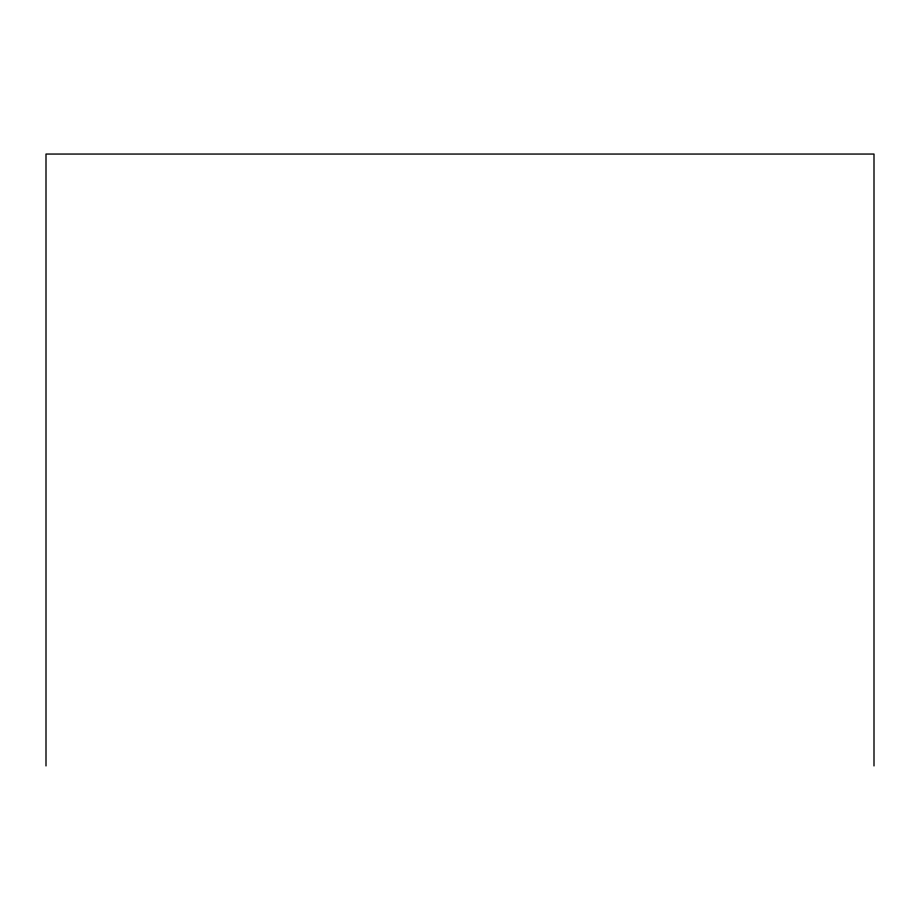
<?xml version="1.0" encoding="UTF-8"?>
<svg xmlns="http://www.w3.org/2000/svg" width="920" height="920" viewBox="0 0 920 920"><rect width="100%" height="100%" fill="white"/><g stroke="black" fill="none" stroke-linecap="round" stroke-linejoin="round"><path stroke-width="1.38" d="M874 765.946L874 154.054L46 154.054L46 765.946"/></g></svg>
